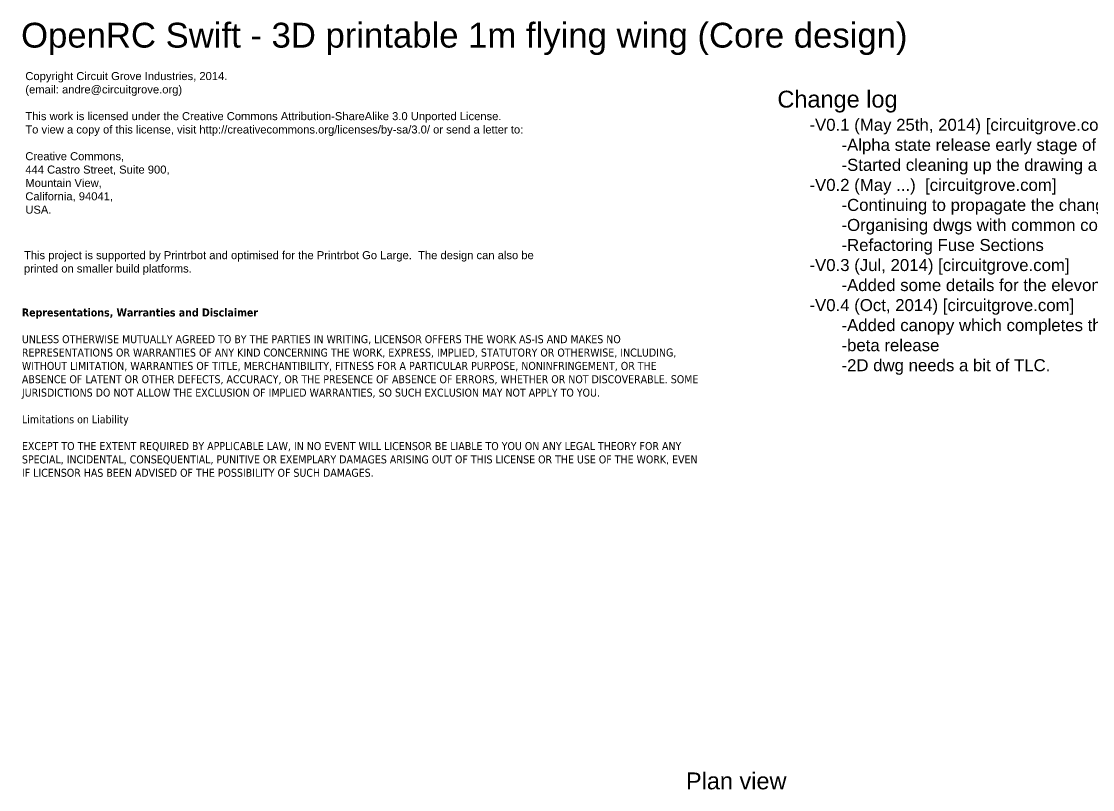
# Model space of a CAD drawing. Extents: x -4140 to 2524, y -1472 to 1305.
# Drawn here: x -1691 to -353, y 346 to 1305 of the extents above; entities that cross this region are included whole.
import ezdxf

# ---------------------------------------------------------------- set-up
doc = ezdxf.new("R2010")
doc.units = 0
doc.header["$MEASUREMENT"] = 0
for name, color, linetype in [('CONSTRUCTION', 2, 'CONTINUOUS'), ('DIMENSIONS', 4, 'CONTINUOUS'), ('NOTES', 4, 'CONTINUOUS')]:
    doc.layers.add(name, color=color, linetype=linetype)
doc.styles.add('CIRCUITGROVE', font='arial.ttf', dxfattribs={"height": 10})

msp = doc.modelspace()

# ---------------------------------------------------------------- texts
at = {"layer": 'CONSTRUCTION', "color": 4, "insert": (-746.39489, 1218.39674), "char_height": 10, "width": 1571.4553382, "attachment_point": 1, "style": 'CIRCUITGROVE'}
msp.add_mtext('{\\H2.1x;Change log\\P\\H0.714286x;^I-V0.1 (May 25th, 2014) [circuitgrove.com] \\P^I^I-Alpha state release early stage of design.  Does not fly.  \\P^I^I-Started cleaning up the drawing and organising. \\P^I-V0.2 (May ...)  [circuitgrove.com]\\P^I^I-Continuing to propagate the changes I made to the fuse rib spacing.  \\P^I^I-Organising dwgs with common construction lines as much as possible.  Easier to keep track of tolerances.\\P^I^I-Refactoring Fuse Sections\\P^I-V0.3 (Jul, 2014) [circuitgrove.com]\\P^I^I-Added some details for the elevons and motor mounts.\\P^I-V0.4 (Oct, 2014) [circuitgrove.com]\\P^I^I-Added canopy which completes the design.\\P^I^I-\\H1x;beta release\\P\\H1x;^I^I-2D dwg needs a bit of TLC.\\P^I^I }', dxfattribs=at)
at = {"layer": 'DIMENSIONS', "insert": (-860.6194, 367.56756), "char_height": 21, "width": 669.6066003, "attachment_point": 1, "style": 'CIRCUITGROVE'}
msp.add_mtext('{Plan view}', dxfattribs=at)
at = {"layer": 'NOTES', "color": 2, "insert": (-1690.98208, 1303.20475), "char_height": 31, "width": 1469.3081972, "attachment_point": 1, "style": 'CIRCUITGROVE'}
msp.add_mtext('{OpenRC Swift - 3D printable 1m flying wing (Core design)}', dxfattribs=at)
at = {"layer": 'NOTES', "char_height": 10, "attachment_point": 1, "style": 'CIRCUITGROVE'}
for s, insert, width in [('{Copyright Circuit Grove Industries, 2014. \\P(email: andre@circuitgrove.org)\\P\\PThis work is licensed under the Creative Commons Attribution-ShareAlike 3.0 Unported License. \\PTo view a copy of this license, visit http://creativecommons.org/licenses/by-sa/3.0/ or send a letter to: \\P\\PCreative Commons, \\P444 Castro Street, Suite 900, \\PMountain View, \\PCalifornia, 94041, \\PUSA.}', (-1685.69007, 1241.67602), 3497.0219491), ('{This project is supported by Printrbot and optimised for the Printrbot Go Large.  The design can also be printed on smaller build platforms.}', (-1687.39044, 1018.1771), 650.1235282)]:
    msp.add_mtext(s, dxfattribs=dict(at, insert=insert, width=width))
at = {"layer": 'NOTES', "color": 1, "insert": (-1689.96609, 946.66752), "char_height": 10, "width": 844.3836138, "attachment_point": 1, "style": 'CIRCUITGROVE'}
msp.add_mtext('{\\fTahoma|b1|i0|c0|p0;Representations, Warranties and Disclaimer\\fTahoma|b0|i0|c0|p0;\\P\\PUNLESS OTHERWISE MUTUALLY AGREED TO BY THE PARTIES IN WRITING, LICENSOR OFFERS THE WORK AS-IS AND MAKES NO REPRESENTATIONS OR WARRANTIES OF ANY KIND CONCERNING THE WORK, EXPRESS, IMPLIED, STATUTORY OR OTHERWISE, INCLUDING, WITHOUT LIMITATION, WARRANTIES OF TITLE, MERCHANTIBILITY, FITNESS FOR A PARTICULAR PURPOSE, NONINFRINGEMENT, OR THE ABSENCE OF LATENT OR OTHER DEFECTS, ACCURACY, OR THE PRESENCE OF ABSENCE OF ERRORS, WHETHER OR NOT DISCOVERABLE. SOME JURISDICTIONS DO NOT ALLOW THE EXCLUSION OF IMPLIED WARRANTIES, SO SUCH EXCLUSION MAY NOT APPLY TO YOU. \\P\\PLimitations on Liability\\P\\PEXCEPT TO THE EXTENT REQUIRED BY APPLICABLE LAW, IN NO EVENT WILL LICENSOR BE LIABLE TO YOU ON ANY LEGAL THEORY FOR ANY SPECIAL, INCIDENTAL, CONSEQUENTIAL, PUNITIVE OR EXEMPLARY DAMAGES ARISING OUT OF THIS LICENSE OR THE USE OF THE WORK, EVEN IF LICENSOR HAS BEEN ADVISED OF THE POSSIBILITY OF SUCH DAMAGES.}', dxfattribs=at)

doc.saveas('drawing.dxf')
